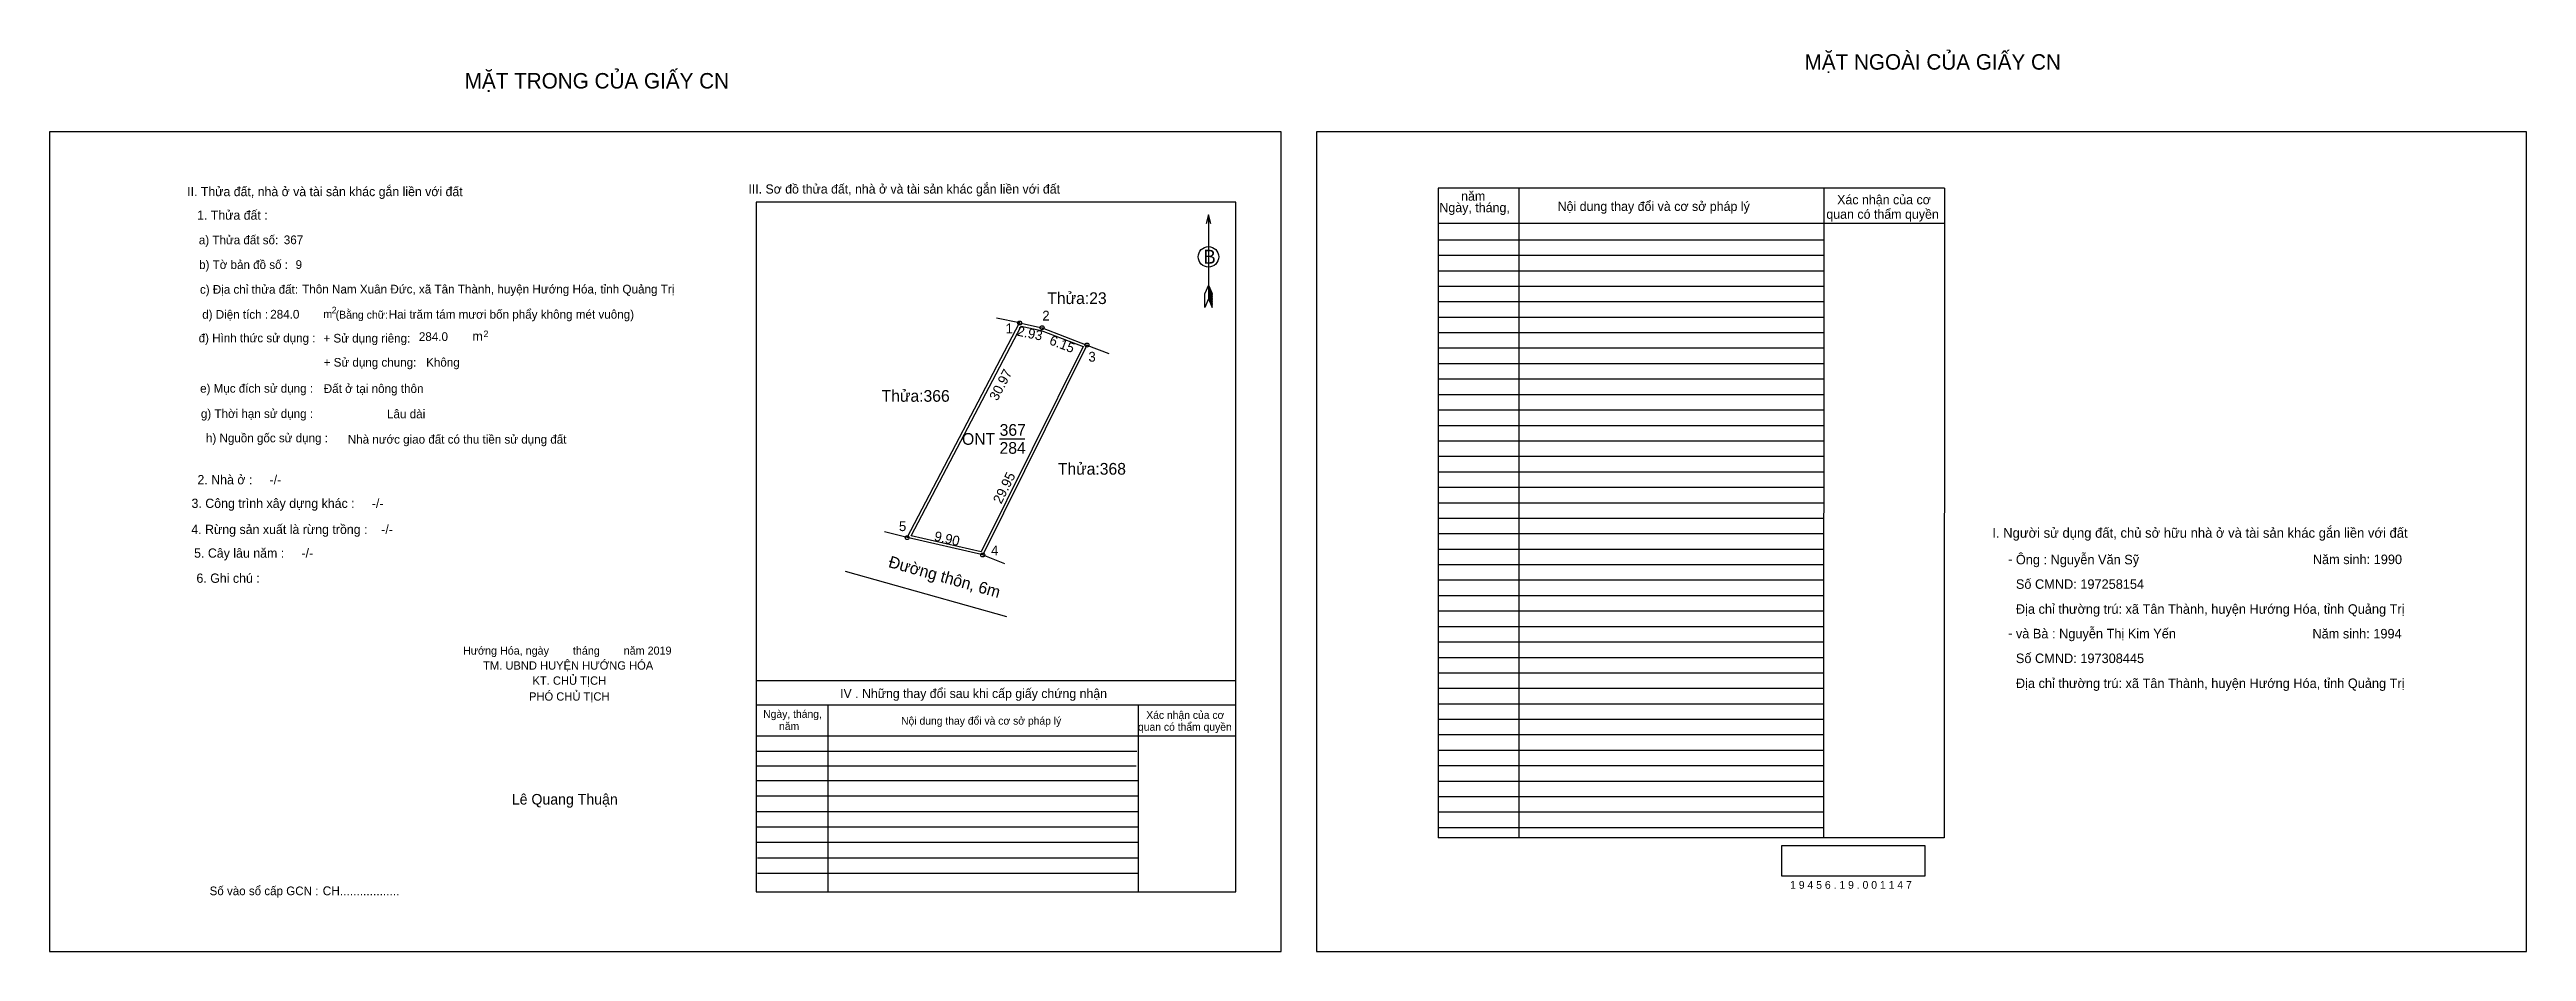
# Model space of a CAD drawing. Extents: x 539421 to 539737, y 1836845 to 1836960.
import ezdxf

# ---------------------------------------------------------------- set-up
doc = ezdxf.new("R2010")
doc.units = 0
for name, color, linetype in [('Default', 7, 'Continuous'), ('Level 1', 7, 'Continuous'), ('Level 10', 7, 'Continuous'), ('Level 11', 7, 'Continuous'), ('Level 13', 7, 'Continuous'), ('Level 27', 7, 'Continuous'), ('Level 35', 7, 'Continuous'), ('Level 36', 7, 'Continuous'), ('Level 40', 7, 'Continuous'), ('Level 49', 7, 'Continuous'), ('Level 5', 7, 'Continuous'), ('Level 52', 7, 'Continuous'), ('Level 55', 7, 'Continuous'), ('Level 6', 7, 'Continuous'), ('Level 7', 7, 'Continuous'), ('Level 8', 7, 'Continuous'), ('Level 9', 7, 'Continuous')]:
    doc.layers.add(name, color=color, linetype=linetype)

msp = doc.modelspace()

# ---------------------------------------------------------------- linework, layer by layer
at = {"layer": 'Level 1'}
for p, q in [((539420.75, 1836949.65), (539420.75, 1836949.65)), ((539582.63, 1836949.65), (539582.63, 1836949.65)), ((539568.84, 1836939.05), (539568.84, 1836928.29)), ((539568.36, 1836927.19), (539568.38, 1836928.97)), ((539568.84, 1836930.07), (539568.38, 1836928.97)), ((539568.84, 1836930.07), (539569.29, 1836928.97)), ((539568.84, 1836929.91), (539569.29, 1836928.81)), ((539568.84, 1836929.76), (539569.29, 1836928.66)), ((539568.84, 1836929.61), (539569.3, 1836928.5)), ((539568.84, 1836929.45), (539569.3, 1836928.34)), ((539568.84, 1836929.29), (539569.3, 1836928.18)), ((539568.84, 1836929.14), (539569.3, 1836928.02)), ((539568.84, 1836928.98), (539569.3, 1836927.86)), ((539568.84, 1836928.83), (539569.3, 1836927.7)), ((539568.84, 1836928.67), (539569.3, 1836927.54)), ((539568.84, 1836928.52), (539569.31, 1836927.38)), ((539569.31, 1836927.19), (539569.29, 1836928.97)), ((539568.84, 1836928.29), (539568.36, 1836927.19)), ((539568.84, 1836928.29), (539569.31, 1836927.19)), ((539578.12, 1836844.89), (539578.12, 1836844.89)), ((539737.25, 1836844.89), (539737.25, 1836844.89))]:
    msp.add_line(p, q, dxfattribs=at)
msp.add_lwpolyline([(539569.14, 1836937.91), (539568.84, 1836939.05), (539568.53, 1836937.91)], dxfattribs=at)
msp.add_circle((539568.84, 1836933.67), 1.31, dxfattribs=at)
at = {"layer": 'Level 10'}
msp.add_line((539544.71, 1836925.22), (539547.58, 1836924.62), dxfattribs=at)
for points in [[(539530.34, 1836897.78), (539544.71, 1836925.22), (539547.58, 1836924.62), (539553.31, 1836922.4), (539539.99, 1836895.57)], [(539530.86, 1836898.02), (539544.9, 1836924.82), (539547.48, 1836924.28), (539552.83, 1836922.21), (539539.8, 1836895.97)]]:
    msp.add_lwpolyline(points, close=True, dxfattribs=at)
at = {"layer": 'Level 11'}
for centre in [(539544.71, 1836925.22), (539547.58, 1836924.62), (539553.31, 1836922.4), (539530.34, 1836897.78), (539530.34, 1836897.78), (539539.99, 1836895.57)]:
    msp.add_circle(centre, 0.25, dxfattribs=at)
at = {"layer": 'Level 27'}
for p, q in [((539544.71, 1836925.22), (539541.77, 1836925.83)), ((539553.31, 1836922.4), (539556.11, 1836921.31)), ((539530.34, 1836897.78), (539527.43, 1836898.52)), ((539539.99, 1836895.57), (539542.79, 1836894.48))]:
    msp.add_line(p, q, dxfattribs=at)
at = {"layer": 'Level 35'}
msp.add_line((539522.42, 1836893.5), (539543.05, 1836887.69), dxfattribs=at)
at = {"layer": 'Level 40'}
msp.add_lwpolyline([(539420.75, 1836844.89), (539578.12, 1836844.89), (539578.12, 1836949.65), (539420.75, 1836949.65)], close=True, dxfattribs=at)
at = {"layer": 'Level 52'}
for p, q in [((539662.89, 1836942.45), (539598.17, 1836942.45)), ((539598.17, 1836942.45), (539598.17, 1836859.41)), ((539608.48, 1836942.45), (539608.48, 1836859.41)), ((539647.46, 1836942.45), (539647.43, 1836859.41)), ((539662.89, 1836942.45), (539662.86, 1836859.41)), ((539662.88, 1836937.93), (539598.17, 1836937.93)), ((539647.46, 1836935.81), (539598.17, 1836935.81)), ((539647.45, 1836933.84), (539598.17, 1836933.84)), ((539647.45, 1836931.86), (539598.17, 1836931.86)), ((539647.45, 1836929.88), (539598.17, 1836929.88)), ((539647.45, 1836927.91), (539598.17, 1836927.91)), ((539647.45, 1836925.93), (539598.17, 1836925.93)), ((539647.45, 1836923.95), (539598.17, 1836923.95)), ((539647.45, 1836921.98), (539598.17, 1836921.98)), ((539647.45, 1836920), (539598.17, 1836920)), ((539647.45, 1836918.02), (539598.17, 1836918.02)), ((539647.45, 1836916.05), (539598.17, 1836916.05)), ((539647.45, 1836914.07), (539598.17, 1836914.07)), ((539647.45, 1836912.09), (539598.17, 1836912.09)), ((539647.45, 1836910.12), (539598.17, 1836910.12)), ((539647.45, 1836908.14), (539598.17, 1836908.14)), ((539647.44, 1836906.16), (539598.17, 1836906.16)), ((539647.44, 1836904.19), (539598.17, 1836904.19)), ((539647.44, 1836902.21), (539598.17, 1836902.21)), ((539647.44, 1836900.23), (539598.17, 1836900.23)), ((539647.44, 1836898.26), (539598.17, 1836898.26)), ((539647.44, 1836896.28), (539598.17, 1836896.28)), ((539647.44, 1836894.3), (539598.17, 1836894.3)), ((539647.44, 1836892.33), (539598.17, 1836892.33)), ((539647.44, 1836890.35), (539598.17, 1836890.35)), ((539647.44, 1836888.37), (539598.17, 1836888.37)), ((539647.44, 1836886.4), (539598.17, 1836886.4)), ((539647.44, 1836884.42), (539598.17, 1836884.42)), ((539647.44, 1836882.44), (539598.17, 1836882.44)), ((539647.44, 1836880.47), (539598.17, 1836880.47)), ((539647.43, 1836878.49), (539598.17, 1836878.49)), ((539647.43, 1836876.51), (539598.17, 1836876.51)), ((539647.43, 1836874.54), (539598.17, 1836874.54)), ((539647.43, 1836872.56), (539598.17, 1836872.56)), ((539647.43, 1836870.58), (539598.17, 1836870.58)), ((539647.43, 1836868.61), (539598.17, 1836868.61)), ((539647.43, 1836866.63), (539598.17, 1836866.63)), ((539647.43, 1836864.65), (539598.17, 1836864.65)), ((539647.43, 1836862.68), (539598.17, 1836862.68)), ((539647.43, 1836860.7), (539598.17, 1836860.7)), ((539662.86, 1836859.41), (539598.17, 1836859.41))]:
    msp.add_line(p, q, dxfattribs=at)
msp.add_lwpolyline([(539582.63, 1836844.89), (539737.25, 1836844.89), (539737.25, 1836949.65), (539582.63, 1836949.65)], close=True, dxfattribs=at)
at = {"layer": 'Level 6'}
msp.add_lwpolyline([(539642.11, 1836858.44), (539660.38, 1836858.44), (539660.38, 1836854.52), (539642.11, 1836854.52)], close=True, dxfattribs=at)
at = {"layer": 'Level 7'}
for p, q in [((539559.69, 1836870.45), (539511.04, 1836870.45)), ((539559.6, 1836868.58), (539511.04, 1836868.58)), ((539559.86, 1836866.7), (539511.04, 1836866.7)), ((539559.86, 1836864.73), (539511.04, 1836864.73)), ((539559.86, 1836862.75), (539511.04, 1836862.75)), ((539559.86, 1836860.77), (539511.04, 1836860.77)), ((539559.86, 1836858.8), (539511.04, 1836858.8)), ((539559.86, 1836856.82), (539511.2, 1836856.82)), ((539559.86, 1836854.84), (539511.2, 1836854.84))]:
    msp.add_line(p, q, dxfattribs=at)
at = {"layer": 'Level 8'}
for p, q in [((539572.32, 1836940.68), (539511.04, 1836940.68)), ((539511.04, 1836940.68), (539511.04, 1836852.52)), ((539572.32, 1836852.52), (539572.32, 1836940.68)), ((539572.32, 1836879.48), (539511.04, 1836879.48)), ((539572.32, 1836876.37), (539511.04, 1836876.37)), ((539520.19, 1836876.37), (539520.19, 1836852.52)), ((539559.86, 1836876.37), (539559.86, 1836852.52)), ((539572.32, 1836872.42), (539511.04, 1836872.42)), ((539511.04, 1836852.52), (539572.32, 1836852.52))]:
    msp.add_line(p, q, dxfattribs=at)
at = {"layer": 'Level 9'}
msp.add_line((539542.15, 1836910.4), (539545.38, 1836910.4), dxfattribs=at)

# ---------------------------------------------------------------- texts
at = {"layer": 'Default'}
for s, p in [('e) Mục đích sử dụng :', (539439.99, 1836916.31)), ('g) Thời hạn sử dụng :', (539440.09, 1836913.08)), ('h) Nguồn gốc sử dụng :', (539440.74, 1836909.97)), ('Nhà nước giao đất có thu tiền sử dụng đất', (539458.86, 1836909.8))]:
    msp.add_text(s, height=1.1089, dxfattribs=at).set_placement(p)
at = {"layer": 'Level 1'}
msp.add_text('B', height=1.78, dxfattribs=at).set_placement((539568.18, 1836932.8))
at = {"layer": 'Level 13'}
for s, p in [('ONT', (539537.35, 1836909.65)), ('367', (539542.15, 1836910.8)), ('284', (539542.14, 1836908.5))]:
    msp.add_text(s, height=1.5, dxfattribs=at).set_placement(p)
at = {"layer": 'Level 36'}
for s, p in [('Thửa:23', (539548.24, 1836927.64)), ('Thửa:366', (539527.07, 1836915.15)), ('Thửa:368', (539549.59, 1836905.83))]:
    msp.add_text(s, height=1.5, dxfattribs=at).set_placement(p)
at = {"layer": 'Level 49'}
for s, rotation, p in [('2.93', 348.1919, (539544.3, 1836923.62)), ('6.15', 338.8219, (539548.4, 1836922.53)), ('30.97', 62.3595, (539541.86, 1836915.18)), ('29.95', 63.5975, (539542.36, 1836902)), ('9.90', 347.1008, (539533.71, 1836897.42))]:
    msp.add_text(s, height=1.25, rotation=rotation, dxfattribs=at).set_placement(p)
at = {"layer": 'Level 5'}
msp.add_text('Đường thôn, 6m', height=1.5, rotation=344.2781, dxfattribs=at).set_placement((539527.84, 1836894.04))
at = {"layer": 'Level 52'}
for s, p in [('năm', (539601.12, 1836940.85)), ('Xác nhận của cơ', (539649.17, 1836940.39)), ('Ngày, tháng,', (539598.35, 1836939.38)), ('Nội dung thay đổi và cơ sở pháp lý', (539613.45, 1836939.54)), (' quan có thẩm quyền', (539647.35, 1836938.54))]:
    msp.add_text(s, height=1.186, dxfattribs=at).set_placement(p)
at = {"layer": 'Level 55'}
for s, height, p in [('366', 0.055, (539544.65, 1836925.17)), ('1', 0.2, (539544.65, 1836925.22)), ('23', 0.055, (539544.67, 1836925.17)), ('23', 0.055, (539544.67, 1836925.17)), ('2', 0.2, (539547.51, 1836924.62)), ('23', 0.055, (539547.54, 1836924.56)), ('23', 0.055, (539547.54, 1836924.56)), ('368', 0.055, (539553.25, 1836922.34)), ('368', 0.055, (539553.25, 1836922.34)), ('3', 0.2, (539553.25, 1836922.4)), ('23', 0.055, (539553.27, 1836922.34)), ('23', 0.055, (539553.27, 1836922.34)), ('366', 0.055, (539530.28, 1836897.73)), ('5', 0.2, (539530.28, 1836897.78)), ('0', 0.055, (539530.32, 1836897.73)), ('4', 0.2, (539539.92, 1836895.57)), ('368', 0.055, (539539.93, 1836895.52)), ('368', 0.055, (539539.93, 1836895.52)), ('0', 0.055, (539539.97, 1836895.52))]:
    msp.add_text(s, height=height, dxfattribs=at).set_placement(p)
at = {"layer": 'Level 6'}
for s, height, p in [('367', 1.113, (539450.68, 1836935.29)), ('9', 1.11, (539452.19, 1836932.13)), ('Thôn Nam Xuân Đức, xã Tân Thành, huyện Hướng Hóa, tỉnh Quảng Trị', 1.1148, (539453.03, 1836928.99)), ('284.0', 1.113, (539448.95, 1836925.78)), ('Hai trăm tám mươi bốn phẩy không mét vuông)', 1.1133, (539464.09, 1836925.77)), ('284.0', 1.113, (539467.94, 1836922.92)), ('Đất ở tại nông thôn', 1.1148, (539455.79, 1836916.28)), ('Lâu dài', 1.115, (539463.87, 1836913.04)), ('Ông : Nguyễn Văn Sỹ', 1.2176, (539672.01, 1836894.37)), ('Năm sinh: 1990', 1.2176, (539709.95, 1836894.4)), ('Số CMND: 197258154', 1.2176, (539672.01, 1836891.24)), ('Địa chỉ thường trú: xã Tân Thành, huyện Hướng Hóa, tỉnh Quảng Trị', 1.2176, (539672.01, 1836888.05)), ('và Bà : Nguyễn Thị Kim Yến', 1.2176, (539672.01, 1836884.91)), ('Năm sinh: 1994', 1.2176, (539709.9, 1836884.9)), ('Số CMND: 197308445', 1.2176, (539672.01, 1836881.75)), ('Địa chỉ thường trú: xã Tân Thành, huyện Hướng Hóa, tỉnh Quảng Trị', 1.2176, (539672.01, 1836878.56)), ('1 9 4 5 6 . 1 9 . 0 0 1 1 4 7', 0.9962, (539643.16, 1836852.9))]:
    msp.add_text(s, height=height, dxfattribs=at).set_placement(p)
at = {"layer": 'Level 7'}
for s, height, p in [('MẶT NGOÀI CỦA GIẤY CN', 1.9766, (539645.01, 1836957.6)), ('MẶT TRONG CỦA GIẤY CN', 1.9766, (539473.8, 1836955.19)), ('II. Thửa đất, nhà ở và tài sản khác gắn liền với đất', 1.176, (539438.34, 1836941.43)), ('III. Sơ đồ thửa đất, nhà ở và tài sản khác gắn liền với đất', 1.176, (539510.05, 1836941.76)), ('1. Thửa đất :', 1.176, (539439.61, 1836938.42)), ('a) Thửa đất số:', 1.1089, (539439.83, 1836935.28)), ('b) Tờ bản đồ số :', 1.1089, (539439.86, 1836932.12)), ('c) Địa chỉ thửa đất:', 1.1089, (539439.97, 1836928.96)), ('d) Diện tích :', 1.1089, (539440.26, 1836925.76)), ('m', 1.01, (539455.74, 1836925.86)), ('2', 0.84, (539456.8, 1836926.45)), ('(Bằng chữ:', 1.008, (539457.3, 1836925.77)), ('đ) Hình thức sử dụng :', 1.1089, (539439.8, 1836922.75)), ('+ Sử dụng riêng:', 1.1089, (539455.75, 1836922.72)), ('m', 1.19, (539474.78, 1836922.94)), ('2', 0.84, (539476.2, 1836923.41)), ('+ Sử dụng chung:', 1.1089, (539455.78, 1836919.64)), ('Không', 1.109, (539468.87, 1836919.64)), ('2. Nhà ở :     -/-', 1.1828, (539439.65, 1836904.6)), ('3. Công trình xây dựng khác :     -/-', 1.1828, (539438.89, 1836901.58)), ('4. Rừng sản xuất là rừng trồng :    -/-', 1.1828, (539438.86, 1836898.25)), ('I. Người sử dụng đất, chủ sở hữu nhà ở và tài sản khác gắn liền với đất', 1.2452, (539669, 1836897.77)), ('5. Cây lâu năm :     -/-', 1.1828, (539439.22, 1836895.22)), ('-', 1.26, (539671.01, 1836894.41)), ('6. Ghi chú :', 1.1828, (539439.52, 1836892.01)), ('-', 1.26, (539671.02, 1836884.95)), ('Hướng Hóa, ngày        tháng        năm 2019', 1.0276, (539473.58, 1836882.83)), ('TM. UBND HUYỆN HƯỚNG HÓA', 1.0647, (539476.15, 1836880.91)), ('PHÓ CHỦ TỊCH', 1.0647, (539482.02, 1836876.95)), ('KT. CHỦ TỊCH', 1.0647, (539482.46, 1836878.98)), ('IV . Những thay đổi sau khi cấp giấy chứng nhận', 1.176, (539521.77, 1836877.28)), ('Ngày, tháng,', 0.9883, (539511.94, 1836874.75)), ('Nội dung thay đổi và cơ sở pháp lý', 0.9883, (539529.56, 1836873.88)), ('Xác nhận của cơ', 0.9883, (539560.89, 1836874.62)), ('năm', 0.988, (539513.97, 1836873.19)), (' quan có thẩm quyền', 0.9883, (539559.47, 1836873.1)), ('Lê Quang Thuận', 1.3486, (539479.82, 1836863.67)), ('Số vào sổ cấp GCN :', 1.1069, (539441.2, 1836852.08)), ('CH..................', 1.1386, (539455.65, 1836852.07))]:
    msp.add_text(s, height=height, dxfattribs=at).set_placement(p)
at = {"layer": 'Level 9'}
for s, p in [('1', (539542.91, 1836923.91)), ('2', (539547.61, 1836925.53)), ('3', (539553.5, 1836920.28)), ('5', (539529.29, 1836898.62)), ('4', (539541.05, 1836895.52))]:
    msp.add_text(s, height=1.25, dxfattribs=at).set_placement(p)

doc.saveas('drawing.dxf')
